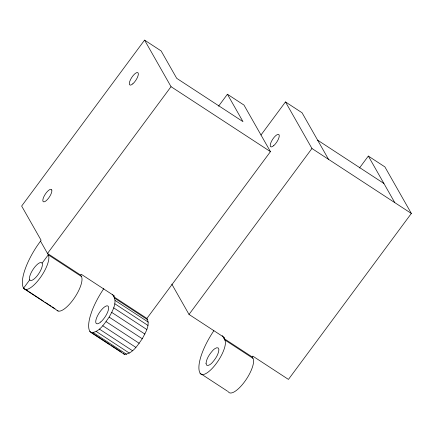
<?xml version="1.0" encoding="UTF-8"?>
<svg xmlns="http://www.w3.org/2000/svg" width="433" height="433" viewBox="0 0 433 433"><rect width="100%" height="100%" fill="white"/><g stroke="black" fill="none" stroke-linecap="round" stroke-linejoin="round"><path stroke-width="0.65" d="M103.823 288.616L103.611 288.908A42.061 14.219 -56.8 0 0 91.579 312.031L90.21 316.258A42.061 14.219 -56.8 0 0 89.036 329.416L89.842 331.489L91.271 332.69C99.704 332.171 104.629 323.24 109.154 317.108C112.759 310.477 118.301 301.422 112.439 294.418M91.271 332.69L124.395 354.346C132.828 353.826 137.759 344.895 142.278 338.763C145.266 332.777 150.597 325.151 146.906 318.423L113.776 296.767L114.393 295.934L81.252 274.273L80.635 275.107L81.415 276.476A21.028 7.107 -56.8 0 1 73.48 299.268A21.028 7.107 -56.8 0 1 57.086 310.364M218.573 106.172L227.406 94.242L242.978 121.635L176.707 78.33L161.136 50.937L144.568 40.112L21.65 206.054L41.113 240.293L37.341 245.598A42.061 14.219 -56.8 0 0 23.571 288.172L43.787 301.39M144.568 40.112L171.035 86.676L47.506 253.451L80.635 275.107M29.747 279.837L23.571 288.172A21.028 7.107 -56.8 0 0 39.814 278.349A21.028 7.107 -56.8 0 0 48.285 254.821L40.496 241.127M42.104 263.161A10.516 3.556 -56.8 0 0 31.154 272.703A10.516 3.556 -56.8 0 0 34.521 278.635A10.516 3.556 -56.8 0 0 42.104 263.161L48.285 254.821L81.415 276.476M260.98 135.015L285.482 101.934L302.05 112.759L328.523 159.333L411.35 213.453L288.443 379.411L252.812 356.121L252.195 356.954L252.969 358.324A21.028 7.107 -56.8 0 1 244.521 381.841A21.028 7.107 -56.8 0 1 228.267 391.681M146.906 318.423L270.446 151.637L243.974 105.067L227.406 94.242M252.195 356.954L224.034 338.557L224.651 337.724L189.021 314.439L311.944 148.492L285.482 101.934M359.482 167.999L368.321 156.064L384.888 166.894L411.35 213.453M317.622 140.151L383.892 183.457L394.793 202.639M171.035 86.676L270.446 151.637M222.367 335.618L224.814 339.927L252.969 358.324M114.55 298.137L147.685 319.792M115.14 300.475L148.27 322.125M114.842 303.793L147.972 325.443M113.684 307.858L146.814 329.513M111.746 312.404L144.871 334.054M213.853 330.715A42.061 14.213 -56.8 0 0 199.294 371.211L200.1 373.278L227.704 391.318M109.154 317.108L142.278 338.763M106.085 321.659L139.215 343.309M102.756 325.74L135.886 347.396M99.39 329.08L132.514 350.73M96.213 331.445L129.337 353.095M93.441 332.679L126.566 354.329M44.908 302.12L51.089 306.158M52.209 306.894L55.018 308.729M89.842 331.489L110.052 344.7M111.178 345.431L121.283 352.04M25 289.379L58.13 311.035M311.944 148.492L328.523 159.333M123.443 353.539L124.395 354.346M368.321 156.064L383.892 183.457M171.804 284.124L189.021 314.439M224.814 339.927A21.028 7.107 -56.8 0 1 216.348 363.449A21.028 7.107 -56.8 0 1 200.1 373.278M206.011 363.541C206.243 367.752 211.277 364.148 212.506 362.297C215.591 358.735 218.497 354.47 218.909 349.664C218.676 345.447 213.642 349.058 212.414 350.903C209.328 354.465 206.422 358.735 206.011 363.541M51.798 190.038L51.424 189.443A7.361 2.49 -56.8 0 0 45.914 193.27A7.361 2.49 -56.8 0 0 42.899 201.096L43.273 201.691A7.361 2.49 -56.8 0 0 48.783 197.865A7.361 2.49 -56.8 0 0 51.798 190.038M273.753 145.64A7.361 2.49 -56.8 0 0 279.058 134.809A7.361 2.49 -56.8 0 0 271.394 141.488A7.361 2.49 -56.8 0 0 273.753 145.64M132.839 83.818A7.361 2.49 -56.8 0 0 138.149 72.988A7.361 2.49 -56.8 0 0 130.479 79.667A7.361 2.49 -56.8 0 0 132.839 83.818M100.792 321.946A10.516 3.556 -56.8 0 0 108.374 306.472A10.516 3.556 -56.8 0 0 97.425 316.014A10.516 3.556 -56.8 0 0 100.792 321.946"/></g></svg>
